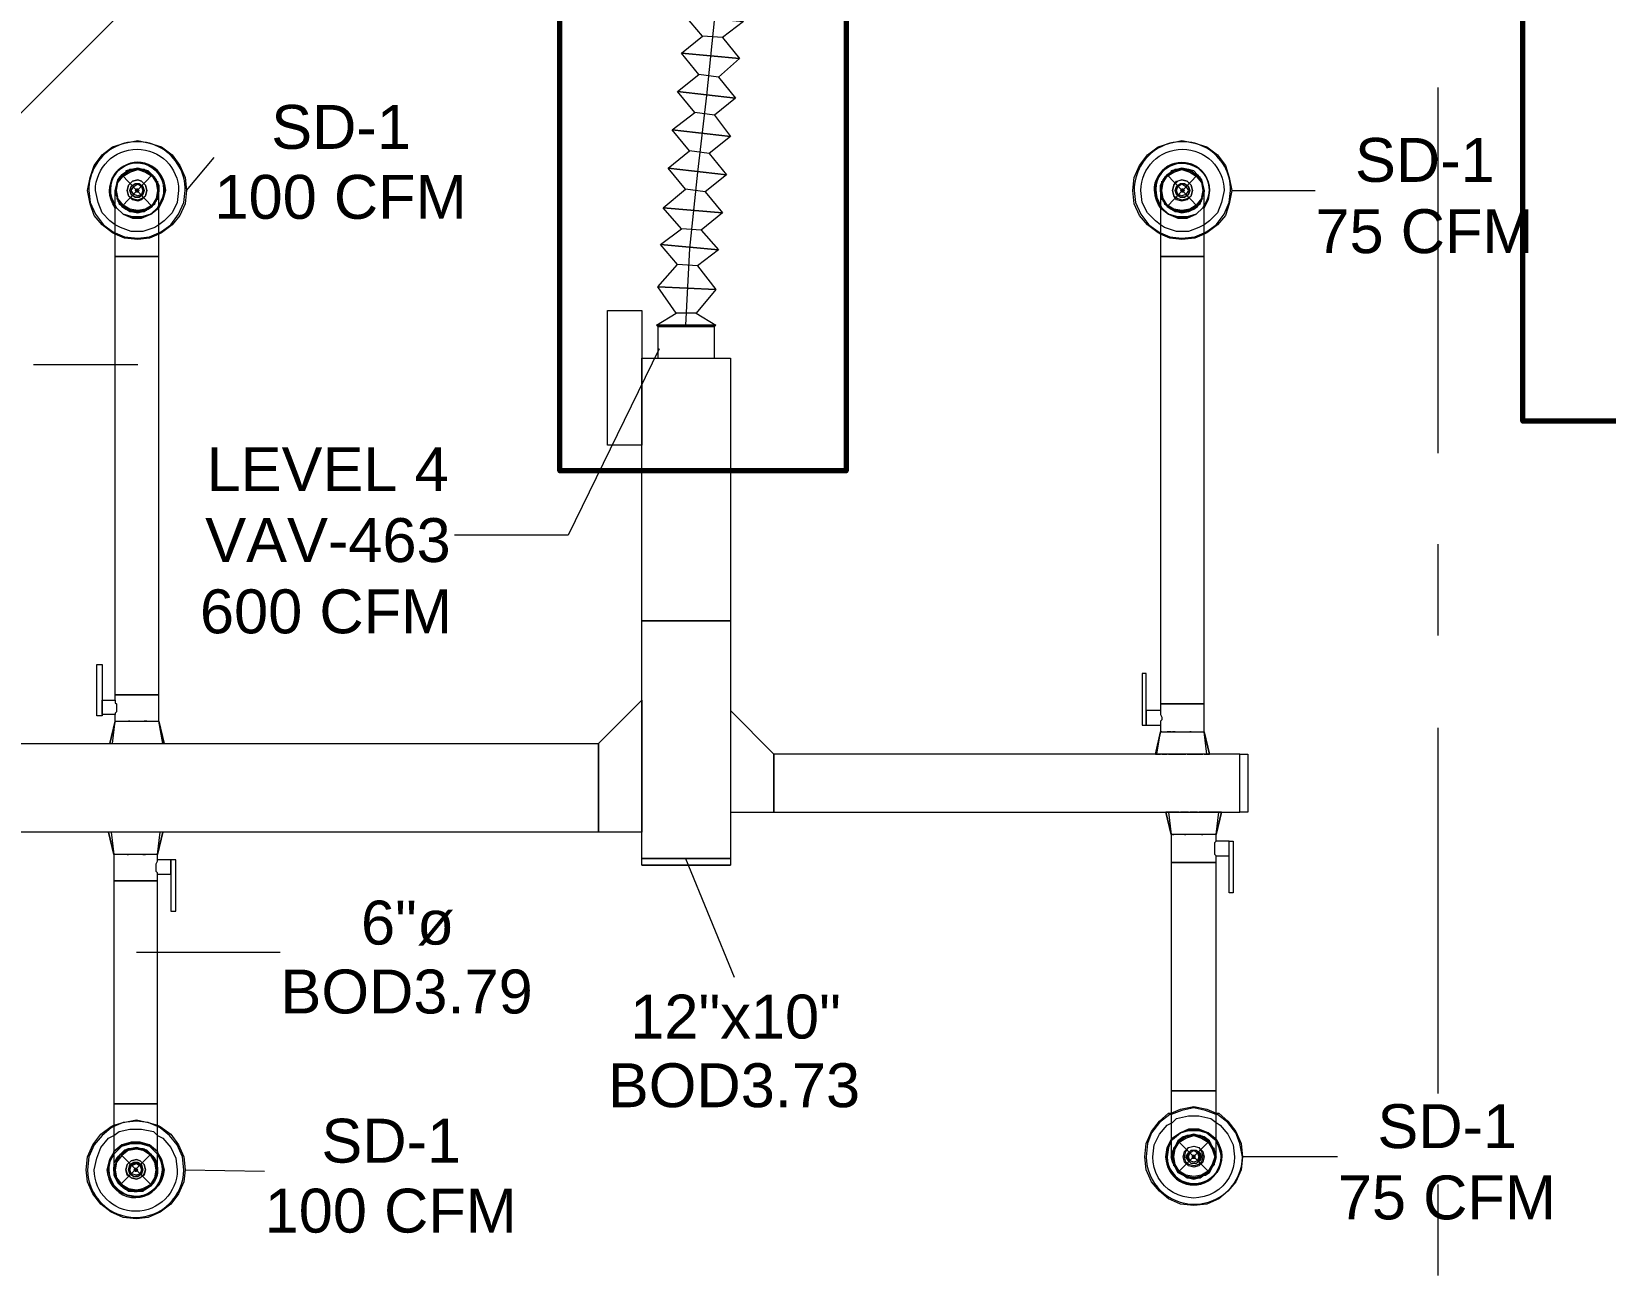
# Model space of a CAD drawing. Header units: metres. Extents: x 39 to 278, y -7 to 151.
# Drawn here: x 59.78 to 65.25, y 38.35 to 42.67 of the extents above; entities that cross this region are included whole.
import ezdxf

# ---------------------------------------------------------------- set-up
doc = ezdxf.new("R2010")
doc.units = ezdxf.units.M
doc.layers.add('HVAC - Ductos', color=5, linetype='Continuous', lineweight=50)
doc.layers.add('PDF_Geometry', color=7, linetype='Continuous', true_color=0xaaaaaa)
doc.layers.add('PDF_Text', color=7, linetype='Continuous')
doc.styles.add('PDF Helvetica', font='')
doc.styles.get('PDF Helvetica').set_extended_font_data('Helvetica')

msp = doc.modelspace()

# ---------------------------------------------------------------- linework, layer by layer
at = {"layer": 'HVAC - Ductos', "lineweight": 0}
for points in [[(60.4138, 43.0505), (59.7355, 42.3722), (59.2863, 42.8213), (59.9646, 43.4997)], [(60.1114, 42.1797), (60.0976, 42.1705), (60.0838, 42.1521), (60.0792, 42.1338), (60.0746, 42.1155), (60.0746, 42.1109), (60.0746, 42.1155), (60.0792, 42.1338), (60.0838, 42.1521), (60.0976, 42.1705)], [(60.0838, 42.1429), (60.1022, 42.1659), (60.1251, 42.1797), (60.1526, 42.1888), (60.1801, 42.1797), (60.203, 42.1659), (60.2168, 42.1429), (60.2214, 42.1155), (60.2168, 42.088), (60.203, 42.0651), (60.1801, 42.0513), (60.1526, 42.0467), (60.1251, 42.0513), (60.1022, 42.0651), (60.0838, 42.088), (60.0792, 42.1155)], [(60.1205, 42.1338), (60.1159, 42.1155), (60.1205, 42.1338), (60.1343, 42.1475), (60.1526, 42.1521), (60.1664, 42.1475), (60.1801, 42.1338), (60.1847, 42.1155), (60.1801, 42.1338), (60.1664, 42.1475), (60.1526, 42.1521), (60.1343, 42.1475)], [(63.7414, 42.1797), (63.7276, 42.1705), (63.7139, 42.1521), (63.7047, 42.1338), (63.7047, 42.1155), (63.7047, 42.1109), (63.7047, 42.1155), (63.7047, 42.1338), (63.7139, 42.1521), (63.7276, 42.1705)], [(63.7139, 42.1429), (63.7276, 42.1659), (63.7506, 42.1797), (63.778, 42.1888), (63.8056, 42.1797), (63.8285, 42.1659), (63.8468, 42.1429), (63.8514, 42.1155), (63.8468, 42.088), (63.8285, 42.0651), (63.8056, 42.0513), (63.778, 42.0467), (63.7506, 42.0513), (63.7276, 42.0651), (63.7139, 42.088), (63.7093, 42.1155)], [(63.7506, 42.1338), (63.746, 42.1155), (63.7506, 42.1338), (63.7597, 42.1475), (63.778, 42.1521), (63.7964, 42.1475), (63.8102, 42.1338), (63.8147, 42.1155), (63.8102, 42.1338), (63.7964, 42.1475), (63.778, 42.1521), (63.7643, 42.1475)], [(60.1801, 42.0972), (60.1847, 42.1155), (60.1801, 42.0972), (60.1664, 42.0834), (60.1526, 42.0788), (60.1343, 42.0834), (60.1205, 42.0972), (60.1159, 42.1155), (60.1205, 42.0972), (60.1343, 42.088), (60.1526, 42.0834), (60.1664, 42.088)], [(60.1297, 42.1292), (60.1251, 42.1155), (60.1297, 42.1292), (60.1434, 42.1384), (60.1572, 42.1384), (60.1709, 42.1292), (60.1755, 42.1155), (60.1709, 42.1292), (60.1572, 42.1384), (60.1434, 42.1384)], [(60.1709, 42.1018), (60.1755, 42.1155), (60.1709, 42.1018), (60.1572, 42.0926), (60.1434, 42.0926), (60.1297, 42.1018), (60.1251, 42.1155), (60.1297, 42.1018), (60.1434, 42.0926), (60.1572, 42.0926)], [(60.1388, 42.1292), (60.1526, 42.1384), (60.1664, 42.1292), (60.1709, 42.1155), (60.1664, 42.1018), (60.1526, 42.0972), (60.1388, 42.1018), (60.1297, 42.1155)], [(60.148, 42.1201), (60.1434, 42.1155), (60.148, 42.1201), (60.1526, 42.1201), (60.1572, 42.1155), (60.1526, 42.1201)], [(60.1526, 42.1109), (60.1572, 42.1155), (60.1526, 42.1109), (60.148, 42.1109), (60.1434, 42.1155), (60.148, 42.1109)], [(60.2259, 42.0559), (60.2396, 42.0834), (60.2488, 42.1155), (60.2396, 42.0834)], [(63.8102, 42.0972), (63.8147, 42.1155), (63.8102, 42.0972), (63.7964, 42.0834), (63.778, 42.0788), (63.7597, 42.0834), (63.7506, 42.0972), (63.746, 42.1155), (63.7506, 42.0972), (63.7643, 42.088), (63.778, 42.0834), (63.7964, 42.088)], [(63.7597, 42.1292), (63.7552, 42.1155), (63.7597, 42.1292), (63.7735, 42.1384), (63.7872, 42.1384), (63.801, 42.1292), (63.8056, 42.1155), (63.801, 42.1292), (63.7872, 42.1384), (63.7735, 42.1384)], [(63.801, 42.1018), (63.8056, 42.1155), (63.801, 42.1018), (63.7872, 42.0926), (63.7735, 42.0926), (63.7597, 42.1018), (63.7552, 42.1155), (63.7597, 42.1018), (63.7735, 42.0926), (63.7872, 42.0926)], [(63.7643, 42.1292), (63.778, 42.1384), (63.7918, 42.1292), (63.801, 42.1155), (63.7918, 42.1018), (63.778, 42.0972), (63.7643, 42.1018), (63.7597, 42.1155)], [(63.778, 42.1201), (63.7735, 42.1155), (63.778, 42.1201), (63.7826, 42.1201), (63.7872, 42.1155), (63.7826, 42.1109), (63.778, 42.1109), (63.7735, 42.1155), (63.778, 42.1109), (63.7826, 42.1109), (63.7826, 42.1155), (63.7826, 42.1201)], [(63.856, 42.0559), (63.8698, 42.0834), (63.8743, 42.1155), (63.8698, 42.0834)], [(60.0792, 42.0559), (60.1022, 42.033), (60.1343, 42.0238), (60.1664, 42.0238), (60.1984, 42.033), (60.1664, 42.0192), (60.1343, 42.0192), (60.1022, 42.033), (60.0792, 42.0559), (60.0746, 42.0559), (60.0792, 42.0559), (60.0746, 42.0651)], [(60.2214, 42.0559), (60.2259, 42.0651), (60.2214, 42.0559), (60.1984, 42.033), (60.1664, 42.0238), (60.1343, 42.0238), (60.1022, 42.033), (60.0792, 42.0559), (60.1022, 42.033), (60.1343, 42.0192), (60.1664, 42.0192), (60.1984, 42.033), (60.2259, 42.0559), (60.1984, 42.033)], [(63.7093, 42.0559), (63.7322, 42.033), (63.7643, 42.0238), (63.7964, 42.0238), (63.8285, 42.033), (63.8514, 42.0559), (63.856, 42.0651), (63.8514, 42.0559), (63.8285, 42.033), (63.7964, 42.0238), (63.7643, 42.0238), (63.7322, 42.033), (63.7093, 42.0559), (63.7047, 42.0651)], [(63.8514, 42.0559), (63.8285, 42.033), (63.7964, 42.0192), (63.7643, 42.0192), (63.7322, 42.033), (63.7047, 42.0559), (63.7322, 42.033), (63.7643, 42.0192), (63.7964, 42.0192), (63.8285, 42.033), (63.8514, 42.0559), (63.856, 42.0559)], [(63.856, 41.8863), (63.8514, 41.8863), (63.8468, 41.8863), (63.833, 41.8863), (63.8193, 41.8863), (63.801, 41.8863), (63.778, 41.8863), (63.7597, 41.8863), (63.7414, 41.8863), (63.7276, 41.8863), (63.7139, 41.8863), (63.7047, 41.8863), (63.7047, 40.3326), (63.7139, 40.3326), (63.7276, 40.3326), (63.7414, 40.3326), (63.7597, 40.3326), (63.778, 40.3326), (63.801, 40.3326), (63.8193, 40.3326), (63.833, 40.3326), (63.8468, 40.3326), (63.8514, 40.3326), (63.856, 40.3326)], [(61.7843, 41.6984), (61.9034, 41.6984), (61.9034, 41.2309), (61.7843, 41.2309)], [(62.1556, 41.6434), (62.151, 41.6434), (62.1326, 41.6434), (62.1051, 41.6434), (62.073, 41.6434), (62.041, 41.6434), (62.0043, 41.6434), (61.9814, 41.6434), (61.963, 41.6434), (61.9584, 41.6434), (61.9584, 41.5334), (61.9676, 41.5334), (61.986, 41.5334), (62.0043, 41.5334), (62.0318, 41.5334), (62.0547, 41.5334), (62.0822, 41.5334), (62.1051, 41.5334), (62.128, 41.5334), (62.1418, 41.5334), (62.151, 41.5334), (62.1556, 41.5334), (62.1556, 41.6434), (62.1601, 41.648), (62.151, 41.648), (62.1326, 41.648), (62.1051, 41.648), (62.073, 41.648), (62.041, 41.648), (62.0043, 41.648), (61.9768, 41.648), (61.963, 41.648), (61.9539, 41.648), (61.9584, 41.6434), (61.963, 41.6434), (61.9814, 41.6434), (62.0043, 41.6434), (62.041, 41.6434), (62.073, 41.6434), (62.1051, 41.6434), (62.1326, 41.6434), (62.151, 41.6434)], [(62.1556, 41.6434), (62.151, 41.6434), (62.1418, 41.6434), (62.128, 41.6434), (62.1051, 41.6434), (62.0822, 41.6434), (62.0547, 41.6434), (62.0318, 41.6434), (62.0043, 41.6434), (61.986, 41.6434), (61.9676, 41.6434), (61.9584, 41.6434), (61.9676, 41.6434), (61.986, 41.6434), (62.0043, 41.6434), (62.0318, 41.6434), (62.0547, 41.6434), (62.0822, 41.6434), (62.1051, 41.6434), (62.128, 41.6434), (62.1418, 41.6434), (62.151, 41.6434)], [(62.2106, 41.5334), (62.2106, 40.6213), (61.9034, 40.6213), (61.9034, 41.5334)], [(62.2106, 40.6213), (62.2106, 39.7963), (61.9034, 39.7963), (61.9034, 40.6213)], [(60.0105, 40.47), (60.0289, 40.47), (60.0289, 40.2913), (60.0105, 40.2913)], [(61.9034, 39.888), (61.7522, 39.888), (61.7522, 40.195), (61.9034, 40.3463)], [(62.3618, 40.1584), (62.3618, 39.9567), (62.3618, 40.1584), (62.2106, 40.3096), (62.2106, 39.9567), (62.3618, 39.9567), (63.9798, 39.9567), (63.9798, 40.1584)], [(60.1251, 40.273), (60.1205, 40.273)], [(60.1847, 40.273), (60.1801, 40.273), (60.1755, 40.273), (60.1801, 40.273)], [(63.7414, 40.2363), (63.7276, 40.2363)], [(63.7552, 40.2363), (63.7506, 40.2363), (63.746, 40.2363), (63.7506, 40.2363)], [(63.8102, 40.2363), (63.8056, 40.2363)], [(61.7522, 40.195), (61.7522, 39.888), (59.3459, 39.888), (59.3459, 40.195)], [(63.9798, 39.9567), (63.9798, 40.1584), (64.0072, 40.1584), (64.0072, 39.9567)], [(63.746, 39.8788), (63.7506, 39.8788)], [(63.7872, 39.8788), (63.7918, 39.8788)], [(63.8468, 39.8788), (63.8514, 39.8788)], [(63.9568, 39.6771), (63.943, 39.6771), (63.943, 39.8559), (63.9568, 39.8559)], [(60.0701, 39.7184), (60.0792, 39.7184), (60.093, 39.7184), (60.1068, 39.7184), (60.1251, 39.7184), (60.148, 39.7184), (60.1664, 39.7184), (60.1847, 39.7184), (60.1984, 39.7184), (60.2122, 39.7184), (60.2214, 39.7184), (60.2214, 39.7413), (60.2672, 39.7413), (60.2672, 39.7459), (60.2672, 39.7505), (60.2672, 39.7596), (60.2672, 39.7642), (60.2672, 39.7734), (60.2672, 39.778), (60.2672, 39.7826), (60.2672, 39.7871), (60.2672, 39.7917), (60.2672, 39.613), (60.2855, 39.613), (60.2855, 39.7917), (60.2672, 39.7917), (60.2214, 39.7917), (60.2214, 39.81), (60.2168, 39.81), (60.2122, 39.81), (60.1984, 39.81), (60.1847, 39.81), (60.1664, 39.81), (60.148, 39.81), (60.1251, 39.81), (60.1068, 39.81), (60.093, 39.81), (60.0792, 39.81), (60.0746, 39.81), (60.0701, 39.81)], [(60.1159, 39.81), (60.1205, 39.81)], [(60.1709, 39.81), (60.1755, 39.81), (60.1801, 39.81), (60.1755, 39.81)], [(60.2214, 39.7184), (60.2122, 39.7184), (60.1984, 39.7184), (60.1847, 39.7184), (60.1664, 39.7184), (60.148, 39.7184), (60.1251, 39.7184), (60.1068, 39.7184), (60.093, 39.7184), (60.0792, 39.7184), (60.0701, 39.7184), (60.0701, 38.9438), (60.0792, 38.9438), (60.093, 38.9438), (60.1068, 38.9438), (60.1251, 38.9438), (60.148, 38.9438), (60.1664, 38.9438), (60.1847, 38.9438), (60.1984, 38.9438), (60.2122, 38.9438), (60.2214, 38.9438)], [(60.0701, 38.7788), (60.0976, 38.8017), (60.1297, 38.8109), (60.1618, 38.8109), (60.1938, 38.8017), (60.2214, 38.7788), (60.2214, 38.7742), (60.2214, 38.7788), (60.1938, 38.8017), (60.1618, 38.8109), (60.1297, 38.8109), (60.0976, 38.8017), (60.0701, 38.7788), (60.0701, 38.7742)], [(60.2168, 38.7742), (60.1938, 38.7972), (60.1618, 38.8063), (60.1297, 38.8063), (60.0976, 38.7972), (60.0746, 38.7742), (60.0701, 38.7696), (60.0746, 38.7742), (60.0976, 38.7972), (60.1297, 38.8063), (60.1618, 38.8063), (60.1938, 38.7972), (60.2168, 38.7742), (60.2214, 38.7696)], [(63.7414, 38.82), (63.7276, 38.7926), (63.723, 38.7604), (63.7276, 38.7926)], [(63.746, 38.8246), (63.7735, 38.8429), (63.801, 38.8567), (63.8376, 38.8567), (63.8698, 38.8429), (63.8926, 38.8246), (63.8972, 38.82), (63.8926, 38.8246), (63.8698, 38.8429), (63.8376, 38.8567), (63.801, 38.8567), (63.7735, 38.8429), (63.746, 38.8246), (63.7414, 38.82)], [(63.8926, 38.82), (63.8652, 38.8429), (63.8376, 38.8521), (63.801, 38.8521), (63.7735, 38.8429), (63.746, 38.82), (63.7414, 38.8154), (63.746, 38.82), (63.7735, 38.8429), (63.801, 38.8521), (63.8376, 38.8521), (63.8652, 38.8429), (63.8926, 38.82), (63.8972, 38.8154)], [(63.8835, 38.733), (63.8698, 38.71), (63.8468, 38.6963), (63.8193, 38.6917), (63.7918, 38.6963), (63.7689, 38.71), (63.7552, 38.733), (63.7506, 38.7604), (63.7552, 38.788), (63.7689, 38.8109), (63.7918, 38.8246), (63.8193, 38.8338), (63.8468, 38.8246), (63.8698, 38.8109), (63.8835, 38.788), (63.8926, 38.7604)], [(63.7689, 38.8109), (63.7826, 38.8246), (63.801, 38.8338), (63.8193, 38.8338), (63.8376, 38.8338), (63.856, 38.8246), (63.8698, 38.8109), (63.8835, 38.7972), (63.8926, 38.7788), (63.8835, 38.7972), (63.8743, 38.8154), (63.856, 38.8292), (63.8376, 38.8338), (63.8193, 38.8384), (63.801, 38.8338), (63.7826, 38.8292), (63.7643, 38.8154), (63.7552, 38.7972)], [(60.0701, 38.7742), (60.0564, 38.7513), (60.0472, 38.7146), (60.0564, 38.7513)], [(60.1159, 38.733), (60.1114, 38.7146), (60.1159, 38.733), (60.1297, 38.7467), (60.148, 38.7513), (60.1618, 38.7467), (60.1755, 38.733), (60.1801, 38.7146), (60.1755, 38.733), (60.1618, 38.7467), (60.148, 38.7513), (60.1297, 38.7467)], [(63.8514, 38.7421), (63.8376, 38.7284), (63.8193, 38.7238), (63.801, 38.7284), (63.7872, 38.7421), (63.7826, 38.7604), (63.7872, 38.7788), (63.801, 38.7926), (63.8193, 38.7972), (63.8376, 38.7926), (63.8514, 38.7788), (63.856, 38.7604)], [(63.8468, 38.7421), (63.8376, 38.733), (63.8193, 38.7284), (63.801, 38.733), (63.7918, 38.7421), (63.7872, 38.7604), (63.7918, 38.7788), (63.801, 38.7926), (63.8193, 38.7972), (63.8376, 38.7926), (63.8468, 38.7788), (63.8514, 38.7604)], [(63.8422, 38.7467), (63.8285, 38.7375), (63.8102, 38.7375), (63.801, 38.7467), (63.7918, 38.7604), (63.801, 38.7742), (63.8102, 38.7834), (63.8285, 38.7834), (63.8422, 38.7742), (63.8468, 38.7604)], [(63.8376, 38.7467), (63.8285, 38.7375), (63.8102, 38.7375), (63.801, 38.7467), (63.7964, 38.7604), (63.801, 38.7742), (63.8102, 38.7834), (63.8285, 38.7834), (63.8376, 38.7742), (63.8422, 38.7604)], [(63.833, 38.7467), (63.8193, 38.7421), (63.8056, 38.7467), (63.801, 38.7604), (63.8056, 38.7742), (63.8193, 38.7834), (63.833, 38.7742), (63.8376, 38.7604)], [(63.8147, 38.765), (63.8147, 38.7604), (63.8147, 38.765), (63.8239, 38.765), (63.8239, 38.7604), (63.8239, 38.765)], [(63.8239, 38.7559), (63.8239, 38.7604), (63.8239, 38.7559), (63.8147, 38.7559), (63.8147, 38.7604), (63.8147, 38.7559)], [(63.8606, 38.6963), (63.8743, 38.7054), (63.8835, 38.7238), (63.8926, 38.7421), (63.8972, 38.7604), (63.8926, 38.7696), (63.8972, 38.7604), (63.8926, 38.7421), (63.8835, 38.7238), (63.8743, 38.7054)], [(60.1755, 38.7008), (60.1801, 38.7146), (60.1755, 38.6963), (60.1618, 38.6871), (60.148, 38.6826), (60.1297, 38.6871), (60.1159, 38.6963), (60.1114, 38.7146), (60.1159, 38.7008), (60.1297, 38.6871), (60.148, 38.6826), (60.1618, 38.6871)], [(60.1251, 38.7284), (60.1205, 38.7146), (60.1251, 38.733), (60.1388, 38.7421), (60.1526, 38.7421), (60.1664, 38.733), (60.1709, 38.7146), (60.1664, 38.7284), (60.1526, 38.7375), (60.1388, 38.7375)], [(60.1664, 38.7008), (60.1709, 38.7146), (60.1664, 38.7008), (60.1526, 38.6917), (60.1388, 38.6917), (60.1251, 38.7008), (60.1205, 38.7146), (60.1251, 38.7008), (60.1388, 38.6917), (60.1526, 38.6917)], [(60.1618, 38.7008), (60.148, 38.6963), (60.1297, 38.7008), (60.1251, 38.7146), (60.1297, 38.7284), (60.148, 38.7375), (60.1618, 38.7284), (60.1664, 38.7146)], [(60.1434, 38.7192), (60.1388, 38.7146), (60.1434, 38.7192), (60.148, 38.7192), (60.1526, 38.7146), (60.148, 38.7192)], [(60.148, 38.71), (60.1526, 38.7146), (60.148, 38.71), (60.1434, 38.71), (60.1388, 38.7146), (60.1434, 38.71)]]:
    msp.add_lwpolyline(points, close=True, dxfattribs=at)
for points in [[(62.1647, 42.9817), (62.1556, 42.7159), (62.128, 42.4455), (62.096, 42.1797), (62.0684, 41.9138), (62.0547, 41.648)], [(62.183, 42.6472), (62.2426, 42.5738), (62.041, 42.5921), (62.1143, 42.6518), (62.0547, 42.7205), (62.2564, 42.7021), (62.183, 42.6472), (62.1143, 42.6518)], [(62.1693, 42.5097), (62.2289, 42.4363), (62.0272, 42.4592), (62.1006, 42.5188), (62.041, 42.5921), (62.2426, 42.5738), (62.1693, 42.5097), (62.1006, 42.5188)], [(62.1556, 42.3768), (62.2106, 42.3034), (62.0088, 42.3263), (62.0868, 42.3859), (62.0272, 42.4592), (62.2289, 42.4363), (62.1556, 42.3768), (62.0868, 42.3859)], [(62.1372, 42.2438), (62.1968, 42.1705), (61.9951, 42.1934), (62.0684, 42.253), (62.0088, 42.3263), (62.2106, 42.3034), (62.1372, 42.2438), (62.0684, 42.253)], [(60.0746, 41.9642), (60.0655, 41.9688), (60.0289, 41.9963), (60.0014, 42.0284), (59.9876, 42.0697), (59.9784, 42.1155), (59.9876, 42.1613), (60.0014, 42.2026), (60.0289, 42.2392), (60.0655, 42.2667), (60.1068, 42.2805), (60.1526, 42.2897), (60.1938, 42.2805), (60.2351, 42.2667), (60.2718, 42.2392), (60.2993, 42.2026), (60.3176, 42.1613), (60.3222, 42.1155), (60.3176, 42.0697), (60.2993, 42.0284), (60.2718, 41.9963), (60.2351, 41.9688), (60.2259, 41.9642)], [(63.7047, 41.9642), (63.6956, 41.9688), (63.6589, 41.9963), (63.6314, 42.0284), (63.613, 42.0697), (63.6084, 42.1155), (63.613, 42.1613), (63.6314, 42.2026), (63.6589, 42.2392), (63.6956, 42.2667), (63.7368, 42.2805), (63.778, 42.2897), (63.8239, 42.2805), (63.8652, 42.2667), (63.9018, 42.2392), (63.9293, 42.2026), (63.943, 42.1613), (63.9522, 42.1155), (63.943, 42.0697), (63.9293, 42.0284), (63.9018, 41.9963), (63.8652, 41.9688), (63.856, 41.9642)], [(60.3222, 42.1155), (60.4184, 42.2301)], [(60.0655, 40.195), (60.0746, 40.273), (60.0746, 40.2959), (60.0289, 40.2959), (60.0289, 40.3005), (60.0289, 40.305), (60.0289, 40.3142), (60.0289, 40.3188), (60.0289, 40.328), (60.0289, 40.3326), (60.0289, 40.3371), (60.0289, 40.3417), (60.0289, 40.3463), (60.0746, 40.3463), (60.0746, 40.3646), (60.0792, 40.3646), (60.0838, 40.3646), (60.0976, 40.3646), (60.1114, 40.3646), (60.1297, 40.3646), (60.1526, 40.3646), (60.1709, 40.3646), (60.1892, 40.3646), (60.203, 40.3646), (60.2168, 40.3646), (60.2259, 40.3646), (60.2259, 41.8863), (60.2259, 41.9413), (60.2259, 41.9917), (60.2259, 42.0375), (60.2259, 42.0742), (60.2259, 42.0972), (60.2259, 42.1155), (60.2259, 42.1109), (60.2259, 42.1155), (60.2259, 42.1338), (60.2168, 42.1521), (60.203, 42.1705), (60.1892, 42.1842), (60.1709, 42.1888), (60.1526, 42.1934), (60.1297, 42.1888), (60.1114, 42.1842), (60.1297, 42.1888), (60.1526, 42.1934), (60.1709, 42.1888), (60.1892, 42.1842), (60.203, 42.1705), (60.2168, 42.1521), (60.2259, 42.1338), (60.2259, 42.1155)], [(60.1847, 42.0467), (60.1801, 42.0467), (60.1755, 42.0467), (60.1526, 42.0421), (60.1297, 42.0467), (60.1159, 42.0513), (60.0976, 42.0651), (60.0884, 42.0788), (60.0792, 42.0972), (60.0792, 42.1155), (60.0792, 42.1338), (60.0884, 42.1521), (60.0976, 42.1659), (60.1159, 42.1797), (60.1297, 42.1888), (60.1526, 42.1888), (60.1709, 42.1888), (60.1892, 42.1797), (60.203, 42.1659), (60.2168, 42.1521), (60.2214, 42.1338), (60.2259, 42.1155), (60.2214, 42.0972), (60.2168, 42.0788), (60.203, 42.0651), (60.1892, 42.0513), (60.1709, 42.0467), (60.1526, 42.0421), (60.1251, 42.0467), (60.1205, 42.0467)], [(60.0792, 42.1429), (60.0838, 42.1475)], [(60.0838, 42.0926), (60.0792, 42.1155), (60.0838, 42.1429)], [(60.0838, 42.1475), (60.0976, 42.1659), (60.1205, 42.1842)], [(60.0838, 42.1521), (60.0838, 42.1521)], [(60.1114, 42.1842), (60.1114, 42.1797)], [(60.1205, 42.1842), (60.1251, 42.1888)], [(60.1251, 42.1842), (60.1526, 42.1888), (60.1755, 42.1842)], [(60.1709, 42.1888), (60.1709, 42.1888)], [(60.1709, 42.1888), (60.1709, 42.1888)], [(60.1755, 42.1888), (60.1801, 42.1842), (60.1847, 42.1842)], [(60.1801, 42.1842), (60.203, 42.1659), (60.2168, 42.1475)], [(60.2168, 42.1521), (60.2168, 42.1521)], [(60.2214, 42.1475), (60.2214, 42.1429)], [(60.2214, 42.1429), (60.2259, 42.1155), (60.2214, 42.0926)], [(62.1234, 42.1109), (62.183, 42.0375), (61.9768, 42.0559), (62.0547, 42.1201), (61.9951, 42.1934), (62.1968, 42.1705), (62.1234, 42.1109), (62.0547, 42.1201)], [(63.7047, 42.1155), (63.7047, 42.1109), (63.7047, 42.0926), (63.7047, 42.0605), (63.7047, 42.0192), (63.7047, 41.9734), (63.7047, 41.923), (63.7047, 41.8863), (63.7139, 41.8863), (63.7276, 41.8863), (63.7414, 41.8863), (63.7597, 41.8863), (63.778, 41.8863), (63.801, 41.8863), (63.8193, 41.8863), (63.833, 41.8863), (63.8468, 41.8863), (63.8514, 41.8863), (63.856, 41.8863), (63.856, 41.9413), (63.856, 41.9917), (63.856, 42.0375), (63.856, 42.0742), (63.856, 42.0972), (63.856, 42.1155), (63.856, 42.1109), (63.856, 42.1155), (63.8514, 42.1338), (63.8468, 42.1521), (63.833, 42.1705), (63.8193, 42.1842), (63.801, 42.1888), (63.778, 42.1934), (63.7597, 42.1888), (63.7414, 42.1842), (63.7597, 42.1888), (63.778, 42.1934), (63.801, 42.1888), (63.8193, 42.1842), (63.833, 42.1705), (63.8468, 42.1521), (63.8514, 42.1338), (63.856, 42.1155)], [(63.7414, 42.1797), (63.7597, 42.1888), (63.778, 42.1888), (63.7964, 42.1888), (63.8147, 42.1797), (63.833, 42.1659), (63.8422, 42.1521), (63.8514, 42.1338), (63.8514, 42.1155), (63.8514, 42.0972), (63.8422, 42.0788), (63.833, 42.0651), (63.8147, 42.0513), (63.7964, 42.0467), (63.778, 42.0421), (63.7597, 42.0467), (63.7414, 42.0513), (63.7276, 42.0651), (63.7139, 42.0788), (63.7093, 42.0972), (63.7047, 42.1155), (63.7093, 42.1338), (63.7139, 42.1521), (63.7276, 42.1659), (63.7414, 42.1797), (63.7414, 42.1842)], [(63.7093, 42.0926), (63.7047, 42.1155), (63.7093, 42.1429)], [(63.7093, 42.1429), (63.7093, 42.1475)], [(63.7139, 42.1475), (63.7276, 42.1659), (63.7506, 42.1842)], [(63.7139, 42.1521), (63.7139, 42.1521)], [(63.746, 42.1842), (63.7506, 42.1842), (63.7552, 42.1888)], [(63.7552, 42.1842), (63.778, 42.1888), (63.8056, 42.1842)], [(63.801, 42.1888), (63.801, 42.1888)], [(63.8056, 42.1888), (63.8102, 42.1842)], [(63.8102, 42.1842), (63.833, 42.1659), (63.8468, 42.1475)], [(63.8468, 42.1521), (63.8468, 42.1521)], [(63.8468, 42.1475), (63.8514, 42.1429)], [(63.8468, 42.1429), (63.8514, 42.1155), (63.8468, 42.0926)], [(60.0564, 40.195), (60.0746, 40.273), (60.0792, 40.273), (60.0838, 40.273), (60.0976, 40.273), (60.1114, 40.273), (60.1297, 40.273), (60.1526, 40.273), (60.1709, 40.273), (60.1892, 40.273), (60.203, 40.273), (60.2168, 40.273), (60.2214, 40.273), (60.2259, 40.273), (60.2259, 40.3646), (60.2168, 40.3646), (60.203, 40.3646), (60.1892, 40.3646), (60.1709, 40.3646), (60.1526, 40.3646), (60.1297, 40.3646), (60.1114, 40.3646), (60.0976, 40.3646), (60.0838, 40.3646), (60.0792, 40.3646), (60.0746, 40.3646), (60.0746, 41.8863), (60.0792, 41.8863), (60.0838, 41.8863), (60.0976, 41.8863), (60.1114, 41.8863), (60.1297, 41.8863), (60.1526, 41.8863), (60.1709, 41.8863), (60.1892, 41.8863), (60.203, 41.8863), (60.2168, 41.8863), (60.2259, 41.8863), (60.2168, 41.8863), (60.203, 41.8863), (60.1892, 41.8863), (60.1709, 41.8863), (60.1526, 41.8863), (60.1297, 41.8863), (60.1114, 41.8863), (60.0976, 41.8863), (60.0838, 41.8863), (60.0792, 41.8863), (60.0746, 41.8863), (60.0746, 41.923), (60.0746, 41.9734), (60.0746, 42.0192), (60.0746, 42.0605), (60.0746, 42.0926), (60.0746, 42.1109), (60.0746, 42.1155)], [(60.0746, 42.1109), (60.0792, 42.0972), (60.0838, 42.0788), (60.0976, 42.0605), (60.1114, 42.0513), (60.1297, 42.0421), (60.1526, 42.0375), (60.1709, 42.0421), (60.1892, 42.0513), (60.203, 42.0605), (60.2168, 42.0788), (60.2259, 42.0972), (60.2259, 42.1109)], [(60.0792, 42.088), (60.0792, 42.088)], [(60.1205, 42.0513), (60.0976, 42.0651), (60.0838, 42.0834), (60.0792, 42.088)], [(60.2214, 42.088), (60.2214, 42.0834)], [(60.2214, 42.088), (60.2214, 42.088)], [(63.7047, 42.1109), (63.7047, 42.0972), (63.7139, 42.0788), (63.7276, 42.0605), (63.7414, 42.0513), (63.7597, 42.0421), (63.778, 42.0375), (63.801, 42.0421), (63.8193, 42.0513), (63.833, 42.0605), (63.8468, 42.0788), (63.8514, 42.0972), (63.856, 42.1109)], [(63.7093, 42.088), (63.7093, 42.088)], [(63.7093, 42.0834), (63.7093, 42.088)], [(63.8514, 42.088), (63.8468, 42.0834), (63.833, 42.0651), (63.8102, 42.0513)], [(63.8514, 42.088), (63.8514, 42.088)], [(63.9522, 42.1155), (64.241, 42.1155)], [(60.1205, 42.0467), (60.1205, 42.0467)], [(60.2168, 42.0834), (60.203, 42.0651), (60.1801, 42.0513)], [(60.2259, 42.0559), (60.2259, 42.0559)], [(60.2259, 42.0559), (60.2259, 42.0559)], [(62.1097, 41.978), (62.1693, 41.9092), (61.9676, 41.9276), (62.041, 41.9826), (61.9768, 42.0559), (62.183, 42.0375), (62.1097, 41.978), (62.041, 41.9826)], [(63.7047, 42.0559), (63.7047, 42.0559)], [(63.7047, 42.0559), (63.7047, 42.0559)], [(63.7506, 42.0513), (63.7276, 42.0651), (63.7139, 42.0834)], [(63.8102, 42.0467), (63.8056, 42.0467), (63.778, 42.0421), (63.7552, 42.0467), (63.7506, 42.0467), (63.746, 42.0467)], [(63.8102, 42.0467), (63.8102, 42.0467)], [(60.2259, 41.9963), (60.2122, 41.9871), (60.1709, 41.9734), (60.1297, 41.9734), (60.093, 41.9871), (60.0746, 41.9963)], [(63.856, 41.9963), (63.8376, 41.9871), (63.801, 41.9734), (63.7597, 41.9734), (63.7184, 41.9871), (63.7047, 41.9963)], [(60.0746, 41.9688), (60.1068, 41.9551), (60.1526, 41.9505), (60.1938, 41.9551), (60.2259, 41.9688)], [(60.2259, 41.9642), (60.1938, 41.9505), (60.1526, 41.9459), (60.1068, 41.9505), (60.0746, 41.9642)], [(62.096, 41.8542), (62.1601, 41.7717), (61.9584, 41.7809), (62.0272, 41.8588), (61.9676, 41.9276), (62.1693, 41.9092), (62.096, 41.8542), (62.0272, 41.8588)], [(63.7047, 41.9688), (63.7368, 41.9551), (63.778, 41.9505), (63.8239, 41.9551), (63.856, 41.9688)], [(63.856, 41.9642), (63.8239, 41.9505), (63.778, 41.9459), (63.7368, 41.9505), (63.7047, 41.9642)], [(62.0914, 41.6892), (62.1601, 41.648), (61.9539, 41.648), (62.0226, 41.6892), (61.9584, 41.7809), (62.1601, 41.7717), (62.0914, 41.6892), (62.0226, 41.6892)], [(62.1601, 41.648), (62.151, 41.648), (62.1326, 41.648), (62.1051, 41.648), (62.073, 41.648), (62.041, 41.648), (62.0043, 41.648), (61.9768, 41.648), (61.963, 41.648), (61.9539, 41.648)], [(61.963, 41.5655), (61.6468, 40.9192), (61.2526, 40.9192)], [(60.1526, 41.5105), (59.7905, 41.5105)], [(63.8652, 40.1584), (63.856, 40.2363), (63.856, 40.3326), (63.8514, 40.3326), (63.8468, 40.3326), (63.833, 40.3326), (63.8193, 40.3326), (63.801, 40.3326), (63.778, 40.3326), (63.7597, 40.3326), (63.7414, 40.3326), (63.7276, 40.3326), (63.7139, 40.3326), (63.7047, 40.3326), (63.7047, 40.3096), (63.6543, 40.3096), (63.6543, 40.305), (63.6543, 40.3005), (63.6543, 40.2959), (63.6543, 40.2913), (63.6543, 40.2822), (63.6543, 40.2776), (63.6543, 40.273), (63.6543, 40.2638), (63.6543, 40.2592), (63.6543, 40.438), (63.6406, 40.438), (63.6406, 40.2592), (63.6543, 40.2592), (63.7047, 40.2592), (63.7047, 40.2363), (63.7093, 40.2363), (63.7139, 40.2363), (63.7276, 40.2363), (63.7414, 40.2363), (63.7597, 40.2363), (63.778, 40.2363), (63.801, 40.2363), (63.8193, 40.2363), (63.833, 40.2363), (63.8468, 40.2363), (63.8514, 40.2363), (63.856, 40.2363), (63.8743, 40.1584), (63.8698, 40.1584)], [(60.0746, 40.3463), (60.0746, 40.3417), (60.0746, 40.3371), (60.0792, 40.3326), (60.0792, 40.3234), (60.0792, 40.3142), (60.0792, 40.305), (60.0746, 40.3005), (60.0746, 40.2959)], [(63.7047, 40.3096), (63.7047, 40.305), (63.7047, 40.2959), (63.7093, 40.2867), (63.7093, 40.2776), (63.7047, 40.273), (63.7047, 40.2638), (63.7047, 40.2592)], [(60.0746, 40.273), (60.0564, 40.195), (60.0609, 40.195), (60.0655, 40.195), (60.0746, 40.195)], [(60.0792, 40.273), (60.0792, 40.273)], [(60.0792, 40.273), (60.0792, 40.273)], [(60.2442, 40.195), (60.2259, 40.273), (60.2442, 40.195)], [(60.2396, 40.195), (60.2259, 40.273)], [(63.6864, 40.1584), (63.7047, 40.2363), (63.6864, 40.1584)], [(63.691, 40.1584), (63.7047, 40.2363), (63.7093, 40.2363), (63.7047, 40.2363)], [(63.856, 40.1584), (63.8652, 40.1584), (63.8698, 40.1584), (63.8743, 40.1584), (63.856, 40.2363)], [(60.0564, 40.195), (60.0564, 40.195)], [(60.0792, 40.195), (60.0976, 40.195), (60.1022, 40.195), (60.1068, 40.195), (60.1159, 40.195), (60.1297, 40.195), (60.1343, 40.195), (60.1388, 40.195), (60.1618, 40.195), (60.1664, 40.195), (60.1892, 40.195)], [(60.1709, 40.195), (60.1847, 40.195), (60.1938, 40.195), (60.1984, 40.195), (60.203, 40.195), (60.2214, 40.195)], [(60.2259, 40.195), (60.2351, 40.195), (60.2396, 40.195), (60.2442, 40.195)], [(60.2305, 40.195), (60.2305, 40.195)], [(60.2442, 40.195), (60.2442, 40.195)], [(63.6864, 40.1584), (63.691, 40.1584), (63.6956, 40.1584), (63.7047, 40.1584)], [(63.6864, 40.1584), (63.6864, 40.1584)], [(63.7093, 40.1584), (63.7276, 40.1584)], [(63.7322, 40.1584), (63.7368, 40.1584), (63.746, 40.1584), (63.7597, 40.1584), (63.7643, 40.1584), (63.7689, 40.1584), (63.7918, 40.1584)], [(63.7964, 40.1584), (63.801, 40.1584), (63.8147, 40.1584), (63.8239, 40.1584), (63.8285, 40.1584), (63.833, 40.1584), (63.8514, 40.1584)], [(63.7689, 39.9567), (63.7643, 39.9567), (63.746, 39.9567), (63.7368, 39.9567), (63.7322, 39.9567), (63.7276, 39.9567), (63.723, 39.9567), (63.7276, 39.9567)], [(63.723, 39.9567), (63.7414, 39.8788), (63.723, 39.9567)], [(63.7322, 39.9567), (63.7414, 39.8788)], [(63.911, 39.9567), (63.9156, 39.9567), (63.8972, 39.8788), (63.8926, 39.8788), (63.888, 39.8788), (63.8835, 39.8788), (63.8743, 39.8788), (63.856, 39.8788), (63.8376, 39.8788), (63.8193, 39.8788), (63.801, 39.8788), (63.7826, 39.8788), (63.7643, 39.8788), (63.7552, 39.8788), (63.7506, 39.8788), (63.746, 39.8788), (63.7414, 39.8788), (63.7414, 39.7826), (63.746, 39.7826), (63.7552, 39.7826), (63.7643, 39.7826), (63.7826, 39.7826), (63.801, 39.7826), (63.8193, 39.7826), (63.8376, 39.7826), (63.856, 39.7826), (63.8743, 39.7826), (63.8835, 39.7826), (63.8926, 39.7826), (63.8972, 39.7826), (63.8926, 39.7826), (63.8835, 39.7826), (63.8743, 39.7826), (63.856, 39.7826), (63.8376, 39.7826), (63.8193, 39.7826), (63.801, 39.7826), (63.7826, 39.7826), (63.7643, 39.7826), (63.7552, 39.7826), (63.746, 39.7826), (63.7414, 39.7826), (63.7414, 38.9896), (63.746, 38.9896), (63.7552, 38.9896), (63.7643, 38.9896), (63.7826, 38.9896), (63.801, 38.9896), (63.8193, 38.9896), (63.8376, 38.9896), (63.856, 38.9896), (63.8743, 38.9896), (63.8835, 38.9896), (63.8926, 38.9896), (63.8972, 38.9896), (63.8972, 39.7826), (63.8972, 39.8055), (63.943, 39.8055), (63.943, 39.81), (63.943, 39.8146), (63.943, 39.8192), (63.943, 39.8238), (63.943, 39.833), (63.943, 39.8375), (63.943, 39.8421), (63.943, 39.8513), (63.943, 39.8559), (63.8972, 39.8559), (63.8972, 39.8788), (63.9064, 39.9567)], [(63.801, 39.9567), (63.7872, 39.9567), (63.778, 39.9567), (63.7735, 39.9567)], [(63.801, 39.9567), (63.801, 39.9567)], [(63.833, 39.9567), (63.8102, 39.9567), (63.8056, 39.9567)], [(63.8972, 39.8788), (63.9156, 39.9567), (63.911, 39.9567), (63.9018, 39.9567), (63.8926, 39.9567), (63.8743, 39.9567), (63.8652, 39.9567), (63.8606, 39.9567), (63.8514, 39.9567), (63.8422, 39.9567), (63.8376, 39.9567)], [(60.0701, 39.888), (60.0609, 39.888), (60.0564, 39.888), (60.0518, 39.888), (60.0701, 39.81), (60.0518, 39.888)], [(60.0518, 39.888), (60.0518, 39.888)], [(60.0609, 39.888), (60.0701, 39.81)], [(60.093, 39.888), (60.0746, 39.888)], [(60.2168, 39.888), (60.1984, 39.888), (60.1938, 39.888), (60.1892, 39.888), (60.1801, 39.888), (60.1664, 39.888), (60.1618, 39.888), (60.1572, 39.888), (60.1343, 39.888), (60.1297, 39.888), (60.1251, 39.888), (60.1114, 39.888), (60.1022, 39.888), (60.0976, 39.888)], [(60.2396, 39.888), (60.2351, 39.888), (60.2305, 39.888), (60.2214, 39.888)], [(60.2396, 39.888), (60.2214, 39.81), (60.2396, 39.888)], [(60.2214, 39.81), (60.2305, 39.888)], [(60.2396, 39.888), (60.2396, 39.888)], [(63.8972, 39.8055), (63.8926, 39.81), (63.8926, 39.8192), (63.8926, 39.8284), (63.8926, 39.8375), (63.8926, 39.8421), (63.8926, 39.8513), (63.8972, 39.8559)], [(60.0746, 39.81), (60.0746, 39.81)], [(60.0746, 39.81), (60.0746, 39.81)], [(60.2214, 39.7413), (60.2214, 39.7459), (60.2168, 39.7505), (60.2168, 39.7596), (60.2168, 39.7688), (60.2168, 39.778), (60.2214, 39.7871), (60.2214, 39.7917)], [(61.9034, 39.7734), (61.9034, 39.7963), (62.2106, 39.7963), (62.2106, 39.7734)], [(62.0547, 39.7963), (62.2243, 39.3838)], [(62.2106, 39.7734), (61.9034, 39.7734), (62.2106, 39.7734)], [(60.148, 39.4709), (60.6476, 39.4709)], [(63.8972, 38.7604), (63.8972, 38.7696), (63.8972, 38.788), (63.8972, 38.8154), (63.8972, 38.8567), (63.8972, 38.9026), (63.8972, 38.953), (63.8972, 38.9896), (63.8926, 38.9896), (63.8835, 38.9896), (63.8743, 38.9896), (63.856, 38.9896), (63.8376, 38.9896), (63.8193, 38.9896), (63.801, 38.9896), (63.7826, 38.9896), (63.7643, 38.9896), (63.7552, 38.9896), (63.746, 38.9896), (63.7414, 38.9896), (63.7414, 38.9346), (63.7414, 38.8842), (63.7414, 38.8429), (63.7414, 38.8063), (63.7414, 38.7788), (63.7414, 38.765), (63.7414, 38.7604), (63.746, 38.7696), (63.7414, 38.7604), (63.746, 38.7421), (63.7552, 38.7238), (63.7643, 38.7054), (63.7826, 38.6963), (63.801, 38.6871), (63.8193, 38.6826), (63.8376, 38.6871), (63.856, 38.6963), (63.8376, 38.6871), (63.8193, 38.6826), (63.801, 38.6871), (63.7826, 38.6963), (63.7643, 38.7054), (63.7552, 38.7238), (63.746, 38.7421), (63.7414, 38.7604)], [(63.7414, 38.9117), (63.7735, 38.9254), (63.8193, 38.9346), (63.8652, 38.9254), (63.8972, 38.9117)], [(63.8972, 38.9072), (63.8606, 38.9209), (63.8193, 38.93), (63.778, 38.9209), (63.7414, 38.9072)], [(60.2214, 38.8704), (60.2305, 38.8659), (60.2672, 38.8384), (60.2947, 38.8017), (60.313, 38.7604), (60.3176, 38.7146), (60.313, 38.6734), (60.2947, 38.6321), (60.2672, 38.5954), (60.2305, 38.5679), (60.1892, 38.5496), (60.148, 38.545), (60.1022, 38.5496), (60.0609, 38.5679), (60.0243, 38.5954), (59.9968, 38.6321), (59.9784, 38.6734), (59.9738, 38.7146), (59.9784, 38.7604), (59.9968, 38.8017), (60.0243, 38.8384), (60.0609, 38.8659), (60.0701, 38.8704)], [(60.0701, 38.8704), (60.1022, 38.8796), (60.148, 38.8888), (60.1892, 38.8796), (60.2214, 38.8704)], [(60.2214, 38.8659), (60.1892, 38.8796), (60.148, 38.8842), (60.1022, 38.8796), (60.0701, 38.8659)], [(63.8972, 38.9117), (63.9064, 38.9117), (63.9385, 38.8842), (63.966, 38.8475), (63.9843, 38.8063), (63.9889, 38.7604), (63.9843, 38.7146), (63.966, 38.6734), (63.9385, 38.6413), (63.9064, 38.6138), (63.8652, 38.5954), (63.8193, 38.5908), (63.7735, 38.5954), (63.7322, 38.6138), (63.7002, 38.6413), (63.6726, 38.6734), (63.6543, 38.7146), (63.6497, 38.7604), (63.6543, 38.8063), (63.6726, 38.8475), (63.7002, 38.8842), (63.7322, 38.9117), (63.7414, 38.9117)], [(63.746, 38.8796), (63.7597, 38.8934), (63.801, 38.9026), (63.8376, 38.9026), (63.8789, 38.8934), (63.8972, 38.8796)], [(64.3189, 38.7604), (63.9889, 38.7604), (63.9798, 38.8063), (63.966, 38.8429), (63.9385, 38.8796), (63.9018, 38.9072), (63.8972, 38.9072)], [(60.0701, 38.8338), (60.0884, 38.8475), (60.1251, 38.8567), (60.1664, 38.8567), (60.2076, 38.8475), (60.2214, 38.8338)], [(63.7552, 38.7926), (63.7689, 38.8109), (63.7872, 38.8292), (63.7918, 38.8292), (63.7918, 38.8338)], [(63.7964, 38.8292), (63.8193, 38.8338), (63.8468, 38.8292)], [(63.8468, 38.8338), (63.8468, 38.8292), (63.8514, 38.8292), (63.8698, 38.8109), (63.8835, 38.7926)], [(60.1205, 38.7834), (60.148, 38.788), (60.1709, 38.7834), (60.148, 38.788), (60.1251, 38.788), (60.1114, 38.7788), (60.093, 38.7696), (60.0838, 38.7513), (60.0746, 38.733), (60.0701, 38.7146), (60.0746, 38.6963), (60.0838, 38.678), (60.093, 38.6642), (60.1114, 38.6504), (60.1251, 38.6458), (60.148, 38.6413), (60.1664, 38.6458), (60.1847, 38.6504), (60.1984, 38.6642), (60.2076, 38.678), (60.2168, 38.6963), (60.2214, 38.7146), (60.2168, 38.733), (60.2076, 38.7513), (60.1984, 38.7696), (60.1847, 38.7788), (60.1664, 38.788), (60.148, 38.788), (60.1205, 38.7834), (60.0976, 38.765), (60.0792, 38.7421), (60.0746, 38.7146), (60.0792, 38.6871), (60.0976, 38.6642), (60.1205, 38.6504), (60.148, 38.6458), (60.1709, 38.6504), (60.1984, 38.6642), (60.2122, 38.6871), (60.2168, 38.7146), (60.2122, 38.7421), (60.1984, 38.765), (60.1709, 38.7834)], [(60.0746, 38.7421), (60.0746, 38.7467), (60.0792, 38.7467), (60.093, 38.7696), (60.0792, 38.7559), (60.0701, 38.7375), (60.0701, 38.7238)], [(60.2214, 38.7238), (60.2214, 38.7375), (60.2122, 38.7559), (60.1984, 38.7696), (60.1847, 38.7834), (60.1664, 38.788), (60.148, 38.7926), (60.1251, 38.788), (60.1068, 38.7834), (60.093, 38.7696), (60.1159, 38.7834), (60.1159, 38.788), (60.1205, 38.788)], [(60.1709, 38.788), (60.1755, 38.788), (60.1801, 38.7834)], [(60.1755, 38.7834), (60.1984, 38.7696), (60.2122, 38.7467), (60.2168, 38.7467), (60.2168, 38.7421), (60.2214, 38.7146), (60.2168, 38.6917)], [(63.746, 38.7696), (63.746, 38.7788), (63.7552, 38.7972), (63.7506, 38.7788), (63.746, 38.7604), (63.7506, 38.7421), (63.7552, 38.7238), (63.7689, 38.71), (63.7826, 38.6963), (63.801, 38.6917), (63.8193, 38.6871), (63.8376, 38.6917), (63.856, 38.6963), (63.8606, 38.6963)], [(63.7506, 38.7375), (63.746, 38.7604), (63.7506, 38.788), (63.7506, 38.7926)], [(63.7506, 38.788), (63.7506, 38.788)], [(63.8926, 38.7696), (63.8926, 38.7788), (63.8926, 38.7604), (63.8926, 38.7421), (63.8835, 38.7238), (63.8698, 38.71), (63.856, 38.6963)], [(63.888, 38.7926), (63.888, 38.788), (63.8926, 38.788)], [(63.888, 38.788), (63.8926, 38.7604), (63.888, 38.7375)], [(60.0792, 38.6917), (60.0701, 38.7146), (60.0792, 38.7421)], [(60.3176, 38.7146), (60.5926, 38.71)], [(63.746, 38.7421), (63.746, 38.7421)], [(63.7506, 38.7284), (63.7506, 38.733)], [(63.7872, 38.6963), (63.7689, 38.71), (63.7552, 38.7284)], [(63.8835, 38.7284), (63.8698, 38.71), (63.8514, 38.6963)], [(63.8926, 38.733), (63.888, 38.733), (63.888, 38.7284)], [(63.8926, 38.7421), (63.8926, 38.7421)], [(60.0792, 38.6826), (60.0746, 38.6871), (60.0746, 38.6917)], [(60.1159, 38.6504), (60.093, 38.6642), (60.0792, 38.6871)], [(60.1205, 38.6458), (60.1159, 38.6458)], [(60.1709, 38.6458), (60.148, 38.6413), (60.1205, 38.6458)], [(60.1801, 38.6458), (60.1755, 38.6458), (60.1709, 38.6458)], [(60.2122, 38.6871), (60.1984, 38.6642), (60.1755, 38.6504)], [(60.2168, 38.6917), (60.2168, 38.6871), (60.2122, 38.6826)], [(63.7918, 38.6917), (63.7872, 38.6917)], [(63.8468, 38.6917), (63.8193, 38.6871), (63.7964, 38.6917)], [(63.801, 38.6871), (63.801, 38.6871)], [(63.801, 38.6871), (63.801, 38.6871)], [(63.8514, 38.6917), (63.8468, 38.6917)]]:
    msp.add_lwpolyline(points, dxfattribs=at)
for points in [[(60.2259, 41.9688), (60.2351, 41.9734), (60.2672, 41.9963), (60.2947, 42.033), (60.313, 42.0742), (60.3176, 42.1155, 1.013813), (59.983, 42.1155), (59.9876, 42.0742), (60.0059, 42.033), (60.0334, 41.9963), (60.0655, 41.9734), (60.0746, 41.9688)], [(60.0746, 41.9963), (60.0564, 42.0101), (60.0289, 42.0375), (60.0151, 42.0742), (60.0059, 42.1155, -0.994592), (60.2947, 42.1155), (60.2901, 42.0742), (60.2718, 42.0375), (60.2442, 42.0101), (60.2259, 41.9963)], [(63.856, 41.9688), (63.8652, 41.9734), (63.8972, 41.9963), (63.9247, 42.033), (63.943, 42.0742), (63.9476, 42.1155, 1.013813), (63.613, 42.1155), (63.6176, 42.0742), (63.636, 42.033), (63.6634, 41.9963), (63.6956, 41.9734), (63.7047, 41.9688)], [(63.7047, 41.9963), (63.6864, 42.0101), (63.6589, 42.0375), (63.6406, 42.0742), (63.636, 42.1155, -0.994868), (63.9247, 42.1155), (63.9156, 42.0742), (63.9018, 42.0375), (63.8743, 42.0101), (63.856, 41.9963)], [(60.2214, 38.7146), (60.2214, 38.7238), (60.2214, 38.7421), (60.2214, 38.7696), (60.2214, 38.8109), (60.2214, 38.8567), (60.2214, 38.9117), (60.2214, 38.9438), (60.2122, 38.9438), (60.1984, 38.9438), (60.1847, 38.9438), (60.1664, 38.9438), (60.148, 38.9438), (60.1251, 38.9438), (60.1068, 38.9438), (60.093, 38.9438), (60.0792, 38.9438), (60.0701, 38.9438), (60.0701, 38.8888), (60.0701, 38.8384), (60.0701, 38.7972), (60.0701, 38.7604), (60.0701, 38.733), (60.0701, 38.7192), (60.0701, 38.7146), (60.0701, 38.7238), (60.0701, 38.7146), (60.0701, 38.6963), (60.0792, 38.678), (60.093, 38.6642), (60.1068, 38.6504), (60.1251, 38.6413), (60.148, 38.6413), (60.1664, 38.6413), (60.1847, 38.6504), (60.1984, 38.6642), (60.2122, 38.678), (60.2214, 38.6963), (60.2214, 38.7146), (60.2214, 38.7238, -1.065223), (60.0701, 38.7146)], [(60.0701, 38.8659), (60.0609, 38.8613), (60.0289, 38.8338), (60.0014, 38.8017), (59.983, 38.7604), (59.9784, 38.7146, 0.98638), (60.313, 38.7146), (60.3084, 38.7604), (60.2901, 38.8017), (60.2626, 38.8338), (60.2305, 38.8613), (60.2214, 38.8659)], [(63.7414, 38.9072), (63.7368, 38.9072), (63.7002, 38.8796), (63.6726, 38.8429), (63.6589, 38.8063), (63.6543, 38.7604, 0.986375), (63.9889, 38.7604)], [(63.8972, 38.8796), (63.911, 38.8704), (63.9385, 38.8384), (63.9568, 38.8017), (63.9614, 38.7604, -1.008114), (63.6772, 38.7604), (63.6818, 38.8017), (63.7002, 38.8384), (63.7276, 38.8704), (63.746, 38.8796)], [(60.2214, 38.8338), (60.2396, 38.8246), (60.2672, 38.7926), (60.2855, 38.7559), (60.2901, 38.7146, -0.99459), (60.0014, 38.7146), (60.0105, 38.7559), (60.0243, 38.7926), (60.0518, 38.8246), (60.0701, 38.8338)]]:
    msp.add_lwpolyline(points, format="xyb", dxfattribs=at)
for points in [[(60.2259, 42.0651), (60.2396, 42.0834), (60.2442, 42.1155, 1.387977), (60.0746, 42.0651), (60.0609, 42.0834), (60.0564, 42.1155), (60.0609, 42.0834), (60.0746, 42.0559, -1.386744), (60.2488, 42.1155, 1.018231), (60.0564, 42.1155, -1.387967)], [(63.8743, 42.1155, 1.388388), (63.7047, 42.0651), (63.691, 42.0834), (63.6864, 42.1155, -1.387953), (63.856, 42.0651), (63.8698, 42.0834), (63.8743, 42.1155, 1.009988), (63.6818, 42.1155), (63.691, 42.0834), (63.7047, 42.0559, -1.407333)], [(63.7414, 38.8154), (63.7322, 38.7926), (63.7276, 38.7604, 1.371875), (63.8972, 38.8154), (63.9064, 38.7926), (63.9156, 38.7604), (63.911, 38.7926), (63.8972, 38.82, -1.386466), (63.723, 38.7604, 1.017914), (63.9156, 38.7604, -1.351375)], [(60.0472, 38.7146, 1.386075), (60.2214, 38.7742), (60.2351, 38.7513), (60.2442, 38.7146, -0.943481)], [(60.2214, 38.7696), (60.2351, 38.7467), (60.2396, 38.7146, -1.352714), (60.0701, 38.7696), (60.0564, 38.7467), (60.0518, 38.7146, 1.352714)]]:
    msp.add_lwpolyline(points, format="xyb", close=True, dxfattribs=at)
at = {"layer": 'PDF_Geometry', "color": 232, "lineweight": 70, "true_color": 0xe91e64}
for points in [[(61.6186, 43.8161), (62.6132, 43.8161), (62.6132, 41.1424), (61.6186, 41.1424)], [(64.9623, 43.4529), (65.9951, 43.4529), (65.9951, 41.3146), (64.9623, 41.3146)]]:
    msp.add_lwpolyline(points, close=True, dxfattribs=at)
at = {"layer": 'PDF_Geometry', "lineweight": 0}
for points in [[(64.6672, 42.473), (64.6672, 41.2034)], [(64.6672, 40.8871), (64.6672, 40.5709)], [(64.6672, 40.25), (64.6672, 38.9804)], [(64.6672, 38.6642), (64.6672, 38.348)]]:
    msp.add_lwpolyline(points, dxfattribs=at)
at = {"layer": 'PDF_Geometry', "color": 8, "lineweight": 0, "true_color": 0x808080}
for points in [[(60.2122, 42.1613), (60.1755, 42.1888), (60.1251, 42.1888), (60.0884, 42.1613), (60.0746, 42.1155), (60.0884, 42.0697), (60.1251, 42.0421), (60.1755, 42.0421), (60.2122, 42.0697), (60.2259, 42.1155)], [(63.8422, 42.1613), (63.801, 42.1888), (63.7552, 42.1888), (63.7184, 42.1613), (63.7047, 42.1155), (63.7184, 42.0697), (63.7552, 42.0421), (63.801, 42.0421), (63.8422, 42.0697), (63.856, 42.1155)], [(63.8789, 38.8063), (63.8422, 38.8338), (63.7964, 38.8338), (63.7597, 38.8063), (63.7414, 38.7604), (63.7597, 38.7146), (63.7964, 38.6871), (63.8422, 38.6871), (63.8789, 38.7146), (63.8972, 38.7604)], [(60.2076, 38.7604), (60.1709, 38.788), (60.1205, 38.788), (60.0838, 38.7604), (60.0701, 38.7146), (60.0838, 38.6734), (60.1205, 38.6413), (60.1709, 38.6413), (60.2076, 38.6734), (60.2214, 38.7146)]]:
    msp.add_lwpolyline(points, close=True, dxfattribs=at)
for points in [[(60.0976, 42.1705), (60.203, 42.0605)], [(60.203, 42.1705), (60.0976, 42.0605)], [(63.7276, 42.1705), (63.833, 42.0605)], [(63.833, 42.1705), (63.7276, 42.0605)], [(63.7643, 38.8154), (63.8743, 38.7054)], [(63.8743, 38.8154), (63.7643, 38.7054)], [(60.093, 38.7696), (60.1984, 38.6642)], [(60.1984, 38.7696), (60.093, 38.6642)]]:
    msp.add_lwpolyline(points, dxfattribs=at)

# ---------------------------------------------------------------- texts
at = {"layer": 'PDF_Text', "lineweight": 0, "char_height": 0.15247, "attachment_point": 4, "style": 'PDF Helvetica'}
for s, insert in [('SD-1', (60.6163, 42.3353)), ('SD-1', (64.3794, 42.2207)), ('100 CFM', (60.4192, 42.0924)), ('75 CFM', (64.2419, 41.9732)), ('LEVEL 4', (60.3917, 41.1481)), ('VAV-463', (60.3871, 40.9006)), ('600 CFM', (60.3688, 40.6531)), ('6"ø', (60.928, 39.5714)), ('BOD3.79', (60.6484, 39.3331)), ('12"x10"', (61.863, 39.246)), ('BOD3.73', (61.7851, 39.0076)), ('SD-1', (64.4573, 38.8656)), ('SD-1', (60.7905, 38.8151)), ('75 CFM', (64.3198, 38.618)), ('100 CFM', (60.5934, 38.5722))]:
    msp.add_mtext(s, dxfattribs=dict(at, insert=insert))

doc.saveas('drawing.dxf')
